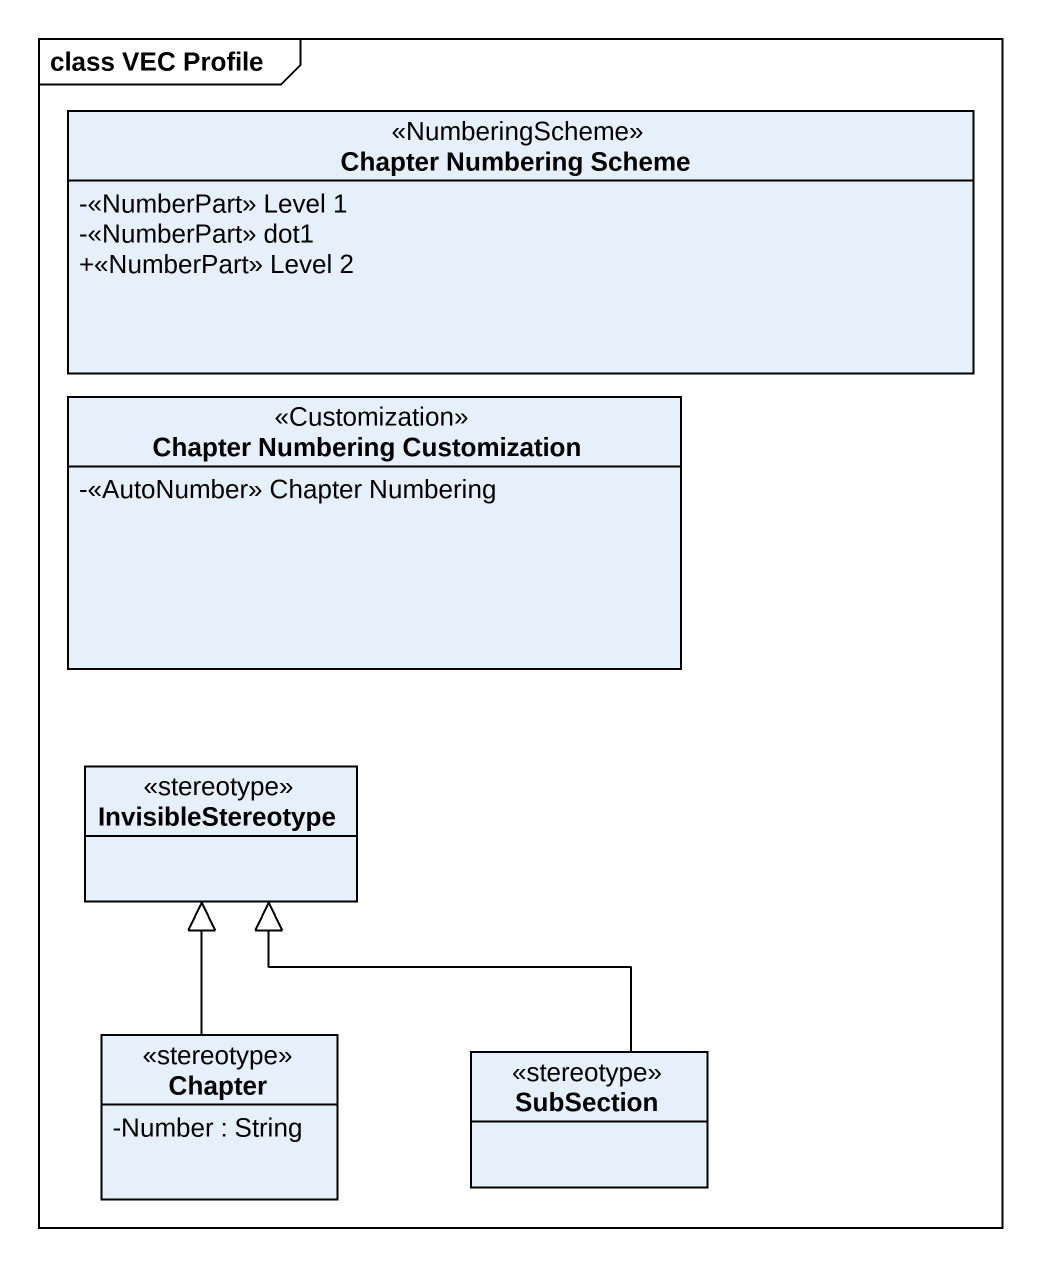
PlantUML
@startuml
mainframe class VEC Profile
hide circle
hide empty members
skinparam classAttributeIconSize 0
class "Chapter Numbering Scheme" as Chapter_Numbering_Scheme <<NumberingScheme>> {
  -<<NumberPart>> Level 1
  -<<NumberPart>> dot1
  +<<NumberPart>> Level 2
}
class "Chapter Numbering Customization" as Chapter_Numbering <<Customization>> {
  -<<AutoNumber>> Chapter Numbering
}
class InvisibleStereotype <<stereotype>>
class Chapter <<stereotype>> {
  -Number : String
}
class SubSection <<stereotype>>
Chapter -up-|> InvisibleStereotype
SubSection -up-|> InvisibleStereotype
@enduml
